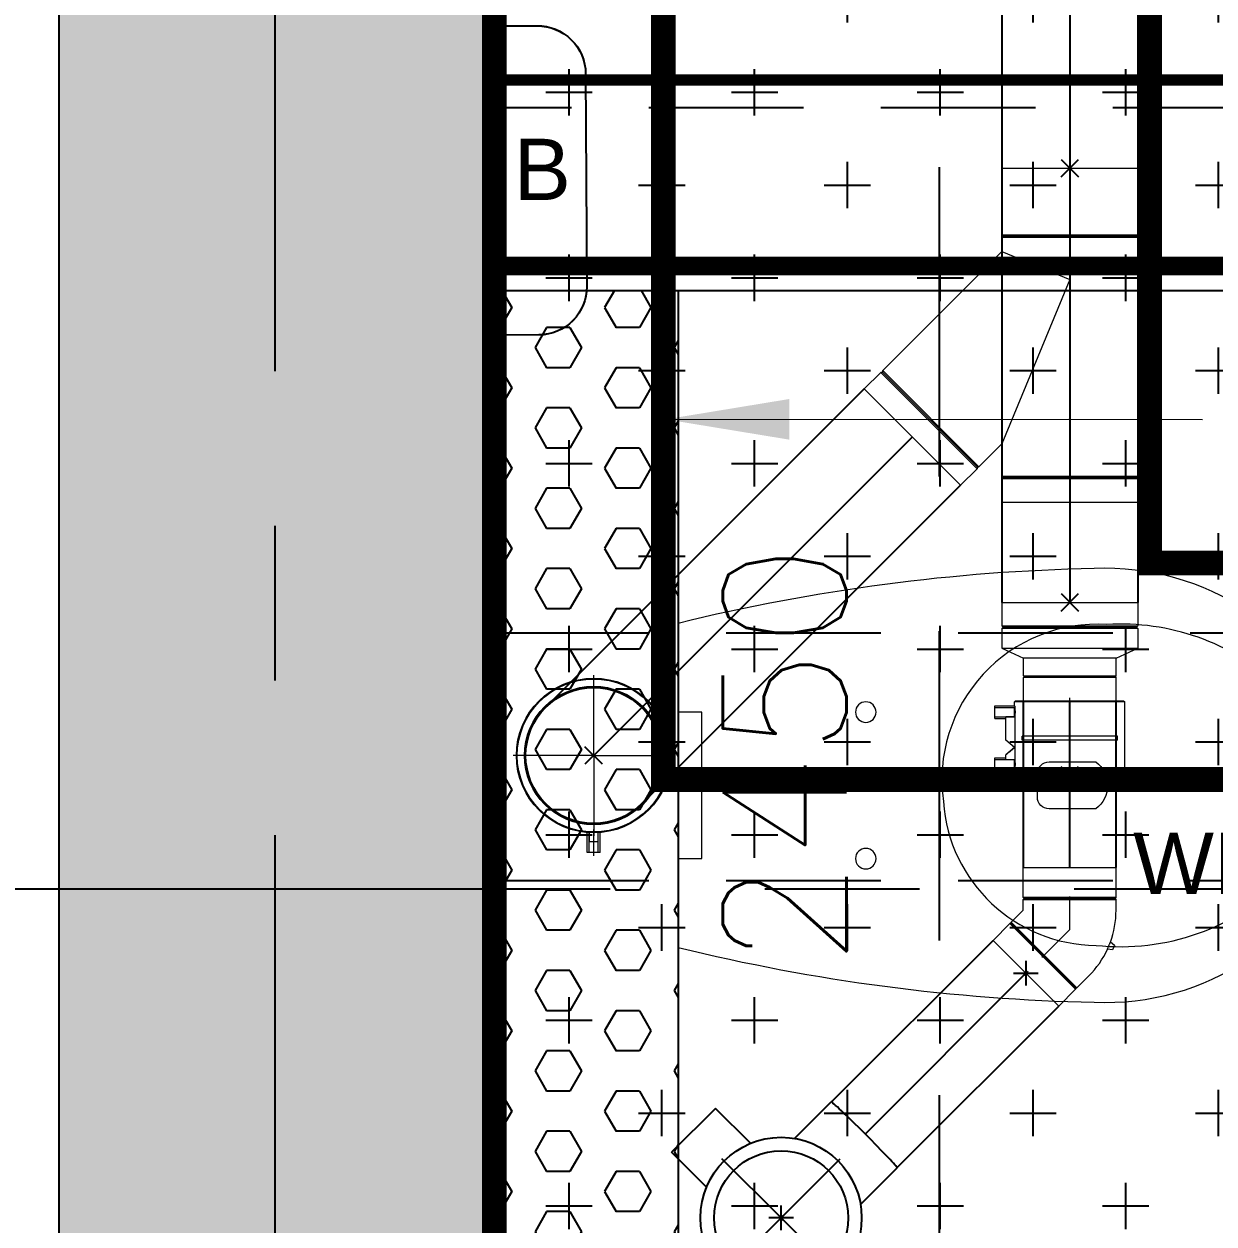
# Model space of a CAD drawing. Header units: millimetres. Extents: x 1135099 to 1230264, y -5736945 to -5695799.
# Drawn here: x 1184803 to 1185764, y -5712303 to -5711333 of the extents above; entities that cross this region are included whole.
import ezdxf
from ezdxf.lldxf.tags import DXFTag

# ---------------------------------------------------------------- set-up
doc = ezdxf.new("R2010")
doc.units = ezdxf.units.MM
doc.header["$LTSCALE"] = 1000
doc.header["$MEASUREMENT"] = 0
for name, pattern in [('$0$( Hidden )', [0.375, 0.25, -0.125]), ('3BHK-A$0$DASHED', [0.75, 0.5, -0.25]), ('3BHK-A$0$PHANTOM2', [1.25, 0.625, -0.125, 0.125, -0.125, 0.125, -0.125]), ('AUDIT_D_120904163729-0', [0]), ('T8(T9 IS SIMILAR) - DIMENSION & TEXTING$0$CENTERX2', [101.6, 63.5, -12.7, 12.7, -12.7]), ('T8(T9 IS SIMILAR) - DIMENSION & TEXTING$0$HIDDEN', [0.375, 0.25, -0.125]), ('T8(T9 IS SIMILAR) - DIMENSION & TEXTING$1$AUDIT_D_120904163729-0', [0]), ('T8_PROFILE SECTIONS$0$HIDDEN', [0.375, 0.25, -0.125]), ('T8_PROFILE SECTIONS$0$PHANTOM2', [1.25, 0.625, -0.125, 0.125, -0.125, 0.125, -0.125]), ('T8_REFUGE COLUMNS$0$CENTER2', [1.125, 0.75, -0.125, 0.125, -0.125])]:
    doc.linetypes.add(name, pattern=pattern)
doc.layers.get('0').update_dxf_attribs({"linetype": 'AUDIT_D_120904163729-0'})
for name, color, linetype in [('$0$a-beam 2', 50, 'Continuous'), ('3BHK-A$0$A-TOI SUNK 50MM', 8, 'Continuous'), ('3BHK-A$0$ELEV.', 5, 'Continuous'), ('3BHK-A$0$LEDGE WALL', 5, 'Continuous'), ('T8(T9 IS SIMILAR) - DIMENSION & TEXTING$0$A-DIMENSIONS', 2, 'T8(T9 IS SIMILAR) - DIMENSION & TEXTING$0$HIDDEN'), ('T8(T9 IS SIMILAR) - DIMENSION & TEXTING$0$A-PLUMBING', 7, 'T8(T9 IS SIMILAR) - DIMENSION & TEXTING$1$AUDIT_D_120904163729-0'), ('T8(T9 IS SIMILAR) - DIMENSION & TEXTING$0$pl-110 dia soil pipe', 1, 'Continuous'), ('T8(T9 IS SIMILAR) - DIMENSION & TEXTING$0$pl-110 dia soil pipe1', 1, 'Continuous'), ('T8(T9 IS SIMILAR) - DIMENSION & TEXTING$0$pl-75 dia waste pipe', 3, 'Continuous'), ('T8(T9 IS SIMILAR) - DIMENSION & TEXTING$0$pl-75 dia waste pipe1', 3, 'Continuous'), ('T8(T9 IS SIMILAR) - DIMENSION & TEXTING$0$PL-FITTINGS', 5, 'Continuous'), ('T8(T9 IS SIMILAR) - DIMENSION & TEXTING$0$U-TI-75MM WASTE WATER PIPE', 3, 'Continuous'), ('T8(T9 IS SIMILAR) - DIMENSION & TEXTING$0$U-TI-TEXT', 7, 'Continuous'), ('T8(T9 IS SIMILAR) - DIMENSION & TEXTING$0$U-TI-WS', 5, 'Continuous'), ('T8_PROFILE SECTIONS$0$A-PROFILE SECTIONS', 81, 'T8_PROFILE SECTIONS$0$PHANTOM2'), ('T8_REFUGE COLUMNS$0$A-CENTERLINE', 193, 'T8_REFUGE COLUMNS$0$CENTER2'), ('T8_REFUGE COLUMNS$1$A-RCC COLS', 3, 'Continuous'), ('T8_TYPICAL COLUMNS$0$A-RCC COLS', 3, 'Continuous')]:
    doc.layers.add(name, color=color, linetype=linetype)
for name, color, linetype, lineweight in [('3BHK-A$0$A-AC DRAIN PIPE', 94, 'Continuous', 18), ('3BHK-A$0$A-AC PIPE', 151, 'Continuous', 20), ('3BHK-A$0$a-TOI-fixtures', 251, 'Continuous', 0), ('T8(T9 IS SIMILAR) - DIMENSION & TEXTING$0$U-TI-FIXTURE', 161, 'Continuous', 25), ('T8(T9 IS SIMILAR) - DIMENSION & TEXTING$0$U-TI-WS-HOT', 1, 'T8(T9 IS SIMILAR) - DIMENSION & TEXTING$0$DASHDOT', 30), ('T8(T9 IS SIMILAR) - DIMENSION & TEXTING$1$R0-18-10-2014-T1-1st Podium Floor Plan$0$Text', 2, 'Continuous', 0), ('T8(T9 IS SIMILAR)$0$D&W', 8, 'Continuous', 25)]:
    doc.layers.add(name, color=color, linetype=linetype, lineweight=lineweight)
doc.layers.add('A-RERA CARPET AREA', color=30, linetype='Continuous', plot=False)
doc.layers.add('T8(T9 IS SIMILAR) - DIMENSION & TEXTING$0$GEB-BEZUG', color=2, linetype='Continuous', lineweight=25, true_color=0xffff00)
doc.layers.add('T8_REFUGE COLUMNS$1$COL-HATCH', color=7, linetype='Continuous', lineweight=25, true_color=0xa3a3a3)
doc.styles.add('T8(T9 IS SIMILAR) - DIMENSION & TEXTING$0$arial', font='sanss___.ttf')
doc.styles.add('T8(T9 IS SIMILAR) - DIMENSION & TEXTING$0$Romans 1', font='romans.shx', dxfattribs={"height": 100})
doc.styles.add('T8(T9 IS SIMILAR) - DIMENSION & TEXTING$1$Tahoma', font='tahoma.ttf')
tags = doc.linetypes.add('T8(T9 IS SIMILAR) - DIMENSION & TEXTING$0$DASHDOT', pattern=[1, 0.5, -0.25, 0, -0.25]).pattern_tags.tags
tags[10:11] = [DXFTag(74, 4), DXFTag(75, 0), DXFTag(340, '0'), DXFTag(46, 1.0), DXFTag(50, 0.0), DXFTag(44, 0.0), DXFTag(45, 0.0)]
tags[8:9] = [DXFTag(74, 4), DXFTag(75, 0), DXFTag(340, '0'), DXFTag(46, 1.0), DXFTag(50, 0.0), DXFTag(44, 0.0), DXFTag(45, 0.0)]
tags[6:7] = [DXFTag(74, 4), DXFTag(75, 0), DXFTag(340, '0'), DXFTag(46, 1.0), DXFTag(50, 0.0), DXFTag(44, 0.0), DXFTag(45, 0.0)]
tags[4:5] = [DXFTag(74, 4), DXFTag(75, 0), DXFTag(340, '0'), DXFTag(46, 1.0), DXFTag(50, 0.0), DXFTag(44, 0.0), DXFTag(45, 0.0)]
doc.dimstyles.new('T8(T9 IS SIMILAR) - DIMENSION & TEXTING$0$ALPINE S', dxfattribs={"dimscale": 0, "dimtxt": 100, "dimasz": 75, "dimexe": 0, "dimexo": 0, "dimgap": 75, "dimtad": 1, "dimdec": 0, "dimzin": 0, "dimdsep": 46, "dimtxsty": 'T8(T9 IS SIMILAR) - DIMENSION & TEXTING$0$Romans 1', "dimblk": 'T8(T9 IS SIMILAR) - DIMENSION & TEXTING$0$_ArchTick', "dimcen": 0.09, "dimclrd": 256, "dimclre": 256, "dimclrt": 7, "dimadec": 0, "dimazin": 0, "dimtfac": 1, "dimtdec": 0, "dimtofl": 0, "dimtmove": 1, "dimatfit": 0, "dimldrblk": 'T8(T9 IS SIMILAR) - DIMENSION & TEXTING$0$_Open90', "dimfxl": 1, "dimtolj": 1, "dimtzin": 0, "dimarcsym": 0})
doc.dimstyles.new('T8(T9 IS SIMILAR) - DIMENSION & TEXTING$1$SAMATA STD', dxfattribs={"dimtxt": 100, "dimasz": 50, "dimexe": 50, "dimexo": 50, "dimgap": 10, "dimtad": 0, "dimdec": 0, "dimrnd": 5, "dimzin": 0, "dimdsep": 46, "dimtxsty": 'T8(T9 IS SIMILAR) - DIMENSION & TEXTING$1$Tahoma', "dimblk": 'T8(T9 IS SIMILAR) - DIMENSION & TEXTING$1$_Origin2', "dimcen": -50, "dimdle": 50, "dimclrd": 7, "dimclre": 7, "dimclrt": 7, "dimadec": 0, "dimazin": 0, "dimtfac": 1, "dimtdec": 0, "dimtmove": 1, "dimatfit": 3, "dimfxl": 150, "dimtfill": 1, "dimtolj": 1, "dimtzin": 0, "dimlwd": -1, "dimlwe": -1, "dimarcsym": 0})

# ---------------------------------------------------------------- blocks, each defined once
blk = doc.blocks.new('$0$A$C76D3746F')
at = {"layer": '$0$a-beam 2', "color": 8, "linetype": '$0$( Hidden )', "ltscale": 0.5}
for p, q in [((-5099.95, -815.04), (-350.04, -815.03)), ((-1600, -1239.57, -0.09), (-350.05, -1239.57)), ((-1600, -1439.57, -0.09), (-350.05, -1439.57))]:
    blk.add_line(p, q, dxfattribs=at)
blk = doc.blocks.new('T8(T9 IS SIMILAR) - DIMENSION & TEXTING$0$_ArchTick')
at = {"color": 0, "linetype": 'ByBlock', "const_width": 0.15}
blk.add_lwpolyline([(-0.5, -0.5), (0.5, 0.5)], dxfattribs=at)
blk = doc.blocks.new('*D374')
at = {"layer": 'T8(T9 IS SIMILAR) - DIMENSION & TEXTING$0$A-DIMENSIONS', "linetype": 'T8(T9 IS SIMILAR) - DIMENSION & TEXTING$0$HIDDEN', "lineweight": -2, "transparency": 16777216}
for p, q in [((1185489.18, -5710698.66), (1185542.34, -5710698.66)), ((1185489.18, -5713148.66), (1185542.34, -5713148.66))]:
    blk.add_line(p, q, dxfattribs=at)
at = {"layer": 'T8(T9 IS SIMILAR) - DIMENSION & TEXTING$0$A-DIMENSIONS', "lineweight": -2, "transparency": 16777216}
blk.add_line((1185542.34, -5710698.66), (1185542.34, -5713148.66), dxfattribs=at)
at = {"layer": 'T8(T9 IS SIMILAR) - DIMENSION & TEXTING$0$A-DIMENSIONS', "linetype": 'ByBlock', "lineweight": -2, "transparency": 16777216, "xscale": 75, "yscale": 75, "zscale": 75}
for p, rotation in [((1185542.34, -5710698.66), 90), ((1185542.34, -5713148.66), 270)]:
    blk.add_blockref('T8(T9 IS SIMILAR) - DIMENSION & TEXTING$0$_ArchTick', p, dxfattribs=dict(at, rotation=rotation))
at = {"layer": 'T8(T9 IS SIMILAR) - DIMENSION & TEXTING$0$A-DIMENSIONS', "color": 7, "linetype": 'ByBlock', "transparency": 16777216, "insert": (1185417.34, -5711923.66), "char_height": 100, "attachment_point": 5, "rotation": 90, "style": 'T8(T9 IS SIMILAR) - DIMENSION & TEXTING$0$Romans 1'}
blk.add_mtext('\\A1;2450', dxfattribs=at)
blk = doc.blocks.new('T8(T9 IS SIMILAR) - DIMENSION & TEXTING$0$_Open90')
at = {"color": 0, "linetype": 'ByBlock', "lineweight": -2}
for p, q in [((-0.5, 0.5), (0, 0)), ((0, 0), (-1, 0)), ((0, 0), (-0.5, -0.5))]:
    blk.add_line(p, q, dxfattribs=at)
blk = doc.blocks.new('T8(T9 IS SIMILAR) - DIMENSION & TEXTING$0$Einfügepunkt')
at = {"layer": 'T8(T9 IS SIMILAR) - DIMENSION & TEXTING$0$GEB-BEZUG'}
for p, q in [((-7.07, -7.07), (7.07, 7.07)), ((-7.07, 7.07), (7.07, -7.07))]:
    blk.add_line(p, q, dxfattribs=at)
blk = doc.blocks.new('T8(T9 IS SIMILAR) - DIMENSION & TEXTING$0$388.001.00.1_G')
at = {"layer": 'T8(T9 IS SIMILAR) - DIMENSION & TEXTING$0$U-TI-75MM WASTE WATER PIPE', "ltscale": 5}
for p, q in [((-25.13, 60.06), (-25.13, 100)), ((-25.13, 100), (25.12, 100)), ((25.12, 60.06), (25.12, 100)), ((0, 0), (0, 67.6)), ((-60.06, 25.12), (-100, 25.12)), ((-100, -25.13), (-100, 25.12)), ((60.06, 25.12), (100, 25.12)), ((100, -25.13), (100, 25.12)), ((0, 0), (-67.6, 0)), ((0, 0), (0, 2.5)), ((0, 0), (0, -67.6)), ((0, 0), (67.6, 0)), ((0, 0), (-2.5, 0)), ((0, 0), (0, -2.5)), ((0, 0), (2.5, 0)), ((-60.06, -25.13), (-100, -25.13)), ((60.06, -25.13), (100, -25.13)), ((-37.67, -53.09), (-37.67, -94.97)), ((37.68, -53.09), (37.68, -94.97))]:
    blk.add_line(p, q, dxfattribs=at)
for radius in [65.1, 54.16]:
    blk.add_circle((0, 0), radius, dxfattribs=at)
blk.add_ellipse((0, -94.97), major_axis=(37.67, 0), ratio=0.026177, start_param=3.141593, end_param=6.283185, dxfattribs=at)
blk.add_blockref('T8(T9 IS SIMILAR) - DIMENSION & TEXTING$0$Einfügepunkt', (0, 0), dxfattribs=at)
blk = doc.blocks.new('T8(T9 IS SIMILAR) - DIMENSION & TEXTING$0$367.771.16.1_L')
at = {"lineweight": 13, "ltscale": 25}
for p, q in [((-5.2, 78.5), (-5.2, 62.28)), ((-5.2, 78.5), (5.2, 78.5)), ((-3.7, 78.5), (-3.7, 62.39)), ((0, 81), (0, 78.5)), ((0, 78.5), (0, 62.28)), ((3.7, 78.5), (3.7, 62.39)), ((5.2, 78.5), (5.2, 62.28)), ((3.75, 69.5), (-3.75, 69.5)), ((-3.75, 69.5), (-3.75, 62.39)), ((3.75, 62.39), (3.75, 69.5)), ((0, 0), (0, 65)), ((0, 62.28), (0, 59.78)), ((0, 0), (-65, 0)), ((0, 0), (0, -65)), ((0, 0), (65, 0))]:
    blk.add_line(p, q, dxfattribs=at)
for radius in [62.5, 61.79, 56, 55]:
    blk.add_circle((0, 0), radius, dxfattribs=at)
blk.add_blockref('T8(T9 IS SIMILAR) - DIMENSION & TEXTING$0$Einfügepunkt', (0, 0), dxfattribs=at)
blk = doc.blocks.new('T8(T9 IS SIMILAR) - DIMENSION & TEXTING$0$367.135.16.1_A')
at = {"lineweight": 13, "ltscale": 25}
for p, q in [((-55, 251.1), (-55, 270)), ((-55, 270), (55, 270)), ((55, 251.1), (55, 270)), ((-166.17, 178.39), (-88.39, 256.17)), ((-88.39, 256.17), (-75.02, 242.81)), ((-75.02, 242.81), (-152.81, 165.02)), ((-75.02, 241.25), (-75.02, 242.81)), ((-53.9, 250), (-55, 251.1)), ((55, 251.1), (-55, 251.1)), ((-53.9, 250), (-55, 248.9)), ((-55, 222.78), (-55, 248.9)), ((-55, 248.9), (55, 248.9)), ((53.9, 250), (-53.9, 250)), ((53.9, 250), (55, 251.1)), ((53.9, 250), (55, 248.9)), ((55, 56.1), (55, 248.9)), ((-151.25, 163.47), (-73.47, 241.25)), ((-75.02, 241.25), (-151.25, 165.02)), ((-75.02, 241.25), (-73.47, 241.25)), ((-73.47, 241.25), (-55, 222.78)), ((0, 90), (-55, 222.78)), ((-166.17, 178.39), (-152.81, 165.02)), ((-151.25, 165.02), (-152.81, 165.02)), ((-151.25, 165.02), (-151.25, 163.47)), ((-151.25, 163.47), (-55, 67.22)), ((-55, 67.22), (0, 90)), ((-55, 56.1), (-55, 67.22)), ((-53.9, 55), (-55, 56.1)), ((55, 56.1), (-55, 56.1)), ((-53.9, 55), (-55, 53.9)), ((-55, 0), (-55, 53.9)), ((-55, 53.9), (55, 53.9)), ((-53.9, 55), (53.9, 55)), ((53.9, 55), (55, 56.1)), ((53.9, 55), (55, 53.9)), ((55, 0), (55, 53.9)), ((-55, 0), (55, 0))]:
    blk.add_line(p, q, dxfattribs=at)
blk.add_blockref('T8(T9 IS SIMILAR) - DIMENSION & TEXTING$0$Einfügepunkt', (0, 0), dxfattribs=at)
blk = doc.blocks.new('T8(T9 IS SIMILAR) - DIMENSION & TEXTING$0$367.576.16.1_L')
at = {"lineweight": 13, "ltscale": 25}
for p, q in [((-37.5, 80), (-37.5, 60.75)), ((-37.5, 80), (37.5, 80)), ((37.5, 80), (37.5, 60.75)), ((-36.75, 60), (-37.5, 60.75)), ((37.5, 60.75), (-37.5, 60.75)), ((-36.75, 60), (-37.5, 59.25)), ((-37.5, 59.25), (-37.5, 45)), ((-37.5, 59.25), (37.5, 59.25)), ((36.75, 60), (-36.75, 60)), ((36.75, 60), (37.5, 60.75)), ((36.75, 60), (37.5, 59.25)), ((37.5, 59.25), (37.5, 45)), ((-55, 37), (-37.5, 45)), ((37.5, 45), (-37.5, 45)), ((37.5, 45), (55, 37)), ((-55, 21.1), (-55, 37)), ((-55, 37), (55, 37)), ((55, 21.1), (55, 37)), ((-53.9, 20), (-55, 21.1)), ((55, 21.1), (-55, 21.1)), ((-53.9, 20), (-55, 18.9)), ((53.9, 20), (-53.9, 20)), ((53.9, 20), (55, 21.1)), ((53.9, 20), (55, 18.9)), ((-55, 0), (-55, 18.9)), ((-55, 18.9), (55, 18.9)), ((55, 0), (55, 18.9)), ((-55, 0), (55, 0))]:
    blk.add_line(p, q, dxfattribs=at)
blk.add_blockref('T8(T9 IS SIMILAR) - DIMENSION & TEXTING$0$Einfügepunkt', (0, 0), dxfattribs=at)
blk = doc.blocks.new('T8(T9 IS SIMILAR) - DIMENSION & TEXTING$0$365.045.16.1_A')
at = {"lineweight": 13, "ltscale": 25}
for p, q in [((-61.87, 8.84), (-8.84, 61.87)), ((8.31, 44.72), (-8.84, 61.87)), ((8.31, 44.72), (-44.72, -8.31)), ((-43.66, -9.37), (9.37, 43.66)), ((8.31, 43.66), (-43.66, -8.31)), ((8.31, 43.66), (8.31, 44.72)), ((8.31, 43.66), (9.37, 43.66)), ((15.53, 37.5), (9.37, 43.66)), ((-17.15, 17.15), (-18.92, 18.92)), ((0, 0), (-17.15, 17.15)), ((-9.22, 9.22), (-10.98, 10.98)), ((34.72, 16.55), (30.55, 16)), ((36.25, 12.85), (32.91, 10.29)), ((34.72, 16.55), (36.25, 12.85)), ((-44.72, -8.31), (-61.87, 8.84)), ((0, -15.53), (0, 0)), ((-43.66, -8.31), (-44.72, -8.31)), ((-43.66, -8.31), (-43.66, -9.37)), ((-37.5, -15.53), (-43.66, -9.37)), ((-37.5, -29.25), (-37.5, -15.53)), ((0, -29.25), (0, -15.53)), ((37.5, -29.25), (37.5, -15.53)), ((-36.75, -30), (-37.5, -29.25)), ((37.5, -29.25), (-37.5, -29.25)), ((-36.75, -30), (-37.5, -30.75)), ((-37.5, -50), (-37.5, -30.75)), ((-37.5, -30.75), (37.5, -30.75)), ((-36.75, -30), (36.75, -30)), ((0, -31.75), (0, -29.25)), ((36.75, -30), (37.5, -29.25)), ((36.75, -30), (37.5, -30.75)), ((37.5, -50), (37.5, -30.75)), ((0, -50), (0, -47.5)), ((-37.5, -50), (37.5, -50)), ((0, -50), (-2.5, -50)), ((0, -50), (0, -52.5)), ((0, -50), (2.5, -50))]:
    blk.add_line(p, q, dxfattribs=at)
for start, end in [(24.86037, 45), (0, 20.13963)]:
    blk.add_arc((-37.5, -15.53), 75, start, end, dxfattribs=at)
blk.add_open_spline([(32.91, 10.29), (32.91, 10.29), (32.9, 10.32), (32.83, 10.48), (32.76, 10.63), (32.57, 11.05), (32.44, 11.33), (32.2, 11.88), (32.09, 12.14), (31.89, 12.6), (31.81, 12.8), (31.64, 13.19), (31.56, 13.39), (31.39, 13.81), (31.3, 14.04), (31.08, 14.58), (30.97, 14.88), (30.77, 15.4), (30.69, 15.62), (30.58, 15.92), (30.55, 16), (30.55, 16)], degree=3, knots=[-0.9758327, -0.9758327, -0.9758327, -0.9758327, -0.8930469, -0.8930469, -0.7796093, -0.7796093, -0.6561479, -0.6561479, -0.5667077, -0.5667077, -0.5007206, -0.5007206, -0.4380575, -0.4380575, -0.3616519, -0.3616519, -0.247098, -0.247098, -0.1245121, -0.1245121, 0, 0, 0, 0], dxfattribs=at)
blk.add_blockref('T8(T9 IS SIMILAR) - DIMENSION & TEXTING$0$Einfügepunkt', (0, -50), dxfattribs=at)
blk = doc.blocks.new('T8(T9 IS SIMILAR) - DIMENSION & TEXTING$0$365.771.16.1_A')
at = {"lineweight": 13, "ltscale": 25}
for p, q in [((-43.79, 60), (-44.5, 59.29)), ((-44.5, 56.2), (-44.5, 59.29)), ((44.5, 59.29), (-44.5, 59.29)), ((43.79, 60), (-43.79, 60)), ((-37.5, 31.7), (-37.5, 60)), ((0, 60), (0, 62.5)), ((0, 60), (0, 57.5)), ((37.5, 31.7), (37.5, 60)), ((43.79, 60), (44.5, 59.29)), ((44.5, 0.71), (44.5, 59.29)), ((-60.5, 56.2), (-44.5, 56.2)), ((-60.5, 45.8), (-60.5, 56.2)), ((-60.5, 54.7), (-44.5, 54.7)), ((-44.5, 47.3), (-44.5, 54.7)), ((0, 30.8), (0, 57.5)), ((-60.5, 47.3), (-44.5, 47.3)), ((-60.5, 45.8), (-51.5, 45.8)), ((-51.5, 47.4), (-44.34, 47.4)), ((-51.5, 28.44), (-51.5, 47.4)), ((-44.34, 47.4), (-44.34, 22.45)), ((-38.5, 28.3), (-38.5, 31.7)), ((38.5, 31.7), (-38.5, 31.7)), ((0, 28.3), (0, 30.8)), ((38.5, 28.3), (38.5, 31.7)), ((-51.5, 28.32), (-51.5, 28.44)), ((-44.5, 22.45), (-51.5, 28.32)), ((-44.5, 22.45), (-51.5, 16.57)), ((-44.5, 22.45), (-44.34, 22.45)), ((-44.34, 22.45), (-44.34, 12.6)), ((38.5, 28.3), (-38.5, 28.3)), ((-37.5, 0), (-37.5, 28.3)), ((0, 28.3), (0, 25.8)), ((0, 2.5), (0, 25.8)), ((37.5, 0), (37.5, 28.3)), ((-60.5, 14.2), (-51.5, 14.2)), ((-60.5, 3.8), (-60.5, 14.2)), ((-60.5, 12.7), (-44.5, 12.7)), ((-51.5, 16.46), (-51.5, 16.57)), ((-51.5, 12.6), (-51.5, 16.46)), ((-44.34, 12.6), (-51.5, 12.6)), ((-44.5, 5.3), (-44.5, 12.7)), ((-60.5, 5.3), (-44.5, 5.3)), ((-60.5, 3.8), (-44.5, 3.8)), ((-44.5, 0.71), (-44.5, 3.8)), ((-43.79, 0), (-44.5, 0.71)), ((44.5, 0.71), (-44.5, 0.71)), ((43.79, 0), (-43.79, 0)), ((0, 0), (0, 2.5)), ((0, 0), (0, -2.5)), ((43.79, 0), (44.5, 0.71))]:
    blk.add_line(p, q, dxfattribs=at)
at = {"lineweight": 13, "ltscale": 25, "flags": 128}
for points in [[(-44.5, 56.2), (-44.5, 56.18), (-44.49, 56.1), (-44.47, 55.98), (-44.46, 55.81), (-44.43, 55.59), (-44.41, 55.33), (-44.38, 55.03), (-44.35, 54.7), (-44.32, 54.34), (-44.29, 53.94), (-44.27, 53.5), (-44.24, 53.04), (-44.22, 52.56), (-44.21, 52.06), (-44.2, 51.56), (-44.2, 51.07), (-44.2, 50.58), (-44.2, 50.08), (-44.22, 49.58), (-44.24, 49.09), (-44.26, 48.63), (-44.28, 48.18), (-44.31, 47.77), (-44.34, 47.4)], [(-44.5, 47.3), (-44.5, 47.33), (-44.49, 47.42), (-44.48, 47.58), (-44.46, 47.8), (-44.44, 48.07), (-44.42, 48.38), (-44.4, 48.74), (-44.38, 49.14), (-44.37, 49.58), (-44.36, 50.05), (-44.35, 50.53), (-44.35, 51), (-44.35, 51.47), (-44.36, 51.95), (-44.37, 52.42), (-44.38, 52.86), (-44.4, 53.26), (-44.42, 53.62), (-44.44, 53.93), (-44.46, 54.2), (-44.48, 54.42), (-44.49, 54.58), (-44.5, 54.67), (-44.5, 54.7)], [(-51.5, 28.44), (-51.18, 28.17), (-50.86, 27.9), (-50.55, 27.64), (-50.23, 27.37), (-49.92, 27.11), (-49.61, 26.85), (-49.3, 26.6), (-49, 26.34), (-48.69, 26.09), (-48.39, 25.83), (-48.09, 25.58), (-47.79, 25.33), (-47.49, 25.08), (-47.2, 24.84), (-46.9, 24.59), (-46.61, 24.35), (-46.32, 24.1), (-46.03, 23.86), (-45.75, 23.62), (-45.46, 23.39), (-45.18, 23.15), (-44.9, 22.91), (-44.62, 22.68), (-44.34, 22.45)], [(-44.34, 22.45), (-44.62, 22.22), (-44.9, 21.98), (-45.18, 21.75), (-45.46, 21.51), (-45.75, 21.27), (-46.03, 21.03), (-46.32, 20.79), (-46.61, 20.55), (-46.9, 20.31), (-47.2, 20.06), (-47.49, 19.81), (-47.79, 19.57), (-48.09, 19.32), (-48.39, 19.06), (-48.69, 18.81), (-49, 18.56), (-49.3, 18.3), (-49.61, 18.04), (-49.92, 17.78), (-50.23, 17.52), (-50.55, 17.26), (-50.86, 16.99), (-51.18, 16.73), (-51.5, 16.46)], [(-44.5, 5.3), (-44.5, 5.33), (-44.49, 5.42), (-44.48, 5.58), (-44.46, 5.8), (-44.44, 6.07), (-44.42, 6.38), (-44.4, 6.74), (-44.38, 7.14), (-44.37, 7.58), (-44.36, 8.05), (-44.35, 8.53), (-44.35, 9), (-44.35, 9.47), (-44.36, 9.95), (-44.37, 10.42), (-44.38, 10.86), (-44.4, 11.26), (-44.42, 11.62), (-44.44, 11.93), (-44.46, 12.2), (-44.48, 12.42), (-44.49, 12.58), (-44.5, 12.67), (-44.5, 12.7)], [(-44.34, 12.6), (-44.31, 12.23), (-44.28, 11.82), (-44.26, 11.37), (-44.24, 10.91), (-44.22, 10.42), (-44.2, 9.92), (-44.2, 9.42), (-44.2, 8.93), (-44.2, 8.44), (-44.21, 7.94), (-44.22, 7.44), (-44.24, 6.96), (-44.27, 6.5), (-44.29, 6.06), (-44.32, 5.66), (-44.35, 5.3), (-44.38, 4.97), (-44.41, 4.67), (-44.43, 4.41), (-44.46, 4.19), (-44.47, 4.02), (-44.49, 3.9), (-44.5, 3.82), (-44.5, 3.8)]]:
    blk.add_lwpolyline(points, dxfattribs=at)
at = {"lineweight": 13, "ltscale": 25}
blk.add_blockref('T8(T9 IS SIMILAR) - DIMENSION & TEXTING$0$Einfügepunkt', (0, 0), dxfattribs=at)
blk = doc.blocks.new('T8(T9 IS SIMILAR) - DIMENSION & TEXTING$0$A$C77D62699')
at = {"layer": 'T8(T9 IS SIMILAR) - DIMENSION & TEXTING$0$pl-110 dia soil pipe1'}
for p, q in [((-21859.04, 3292.6, -0.29), (-21859.39, 2073.66, -0.29)), ((-21749.04, 3292.6, -0.29), (-21749.39, 2073.66, -0.29)), ((-21970.53, 2246.19, 0.6), (-22228.06, 1988.81, 0.6)), ((-21892.74, 2168.41, 0.6), (-22150.3, 1911, 0.6))]:
    blk.add_line(p, q, dxfattribs=at)
at = {"layer": 'T8(T9 IS SIMILAR) - DIMENSION & TEXTING$0$pl-110 dia soil pipe1', "color": 12, "linetype": 'T8(T9 IS SIMILAR) - DIMENSION & TEXTING$0$CENTERX2'}
for p, q in [((-21804.04, 3292.6, -0.29), (-21804.39, 2073.66, -0.29)), ((-21931.64, 2207.3, 0.6), (-22189.18, 1949.91, 0.6))]:
    blk.add_line(p, q, dxfattribs=at)
at = {"layer": 'T8(T9 IS SIMILAR) - DIMENSION & TEXTING$0$pl-110 dia soil pipe1', "ltscale": 0.1}
blk.add_circle((-22189.18, 1949.91, 0.6), 55, dxfattribs=at)
at = {"layer": 'T8(T9 IS SIMILAR) - DIMENSION & TEXTING$0$pl-75 dia waste pipe1'}
for p, q in [((-21841.89, 1859.36, -10.76), (-21841.89, 1993.66, -10.76)), ((-21766.89, 1859.36, -10.76), (-21766.89, 1993.66, -10.76)), ((-21996.89, 1669.96, 0.53), (-21866.32, 1800.52, 0.53)), ((-21943.91, 1616.87, 0.53), (-21813.29, 1747.49, 0.53))]:
    blk.add_line(p, q, dxfattribs=at)
at = {"layer": 'T8(T9 IS SIMILAR) - DIMENSION & TEXTING$0$pl-75 dia waste pipe1', "color": 12, "linetype": 'T8(T9 IS SIMILAR) - DIMENSION & TEXTING$0$CENTERX2'}
for p, q in [((-21804.39, 1859.36, -10.76), (-21804.39, 1993.66, -10.76)), ((-21969.76, 1644.05, 0.53), (-21839.81, 1774.01, 0.53))]:
    blk.add_line(p, q, dxfattribs=at)
at = {"layer": 'T8(T9 IS SIMILAR) - DIMENSION & TEXTING$0$U-TI-FIXTURE', "color": 7, "elevation": 0.72}
for points in [[(-22195.72, 2500.98), (-22194.78, 2328.9, -0.414214), (-22233.45, 2289.81), (-22264.71, 2289.64), (-22264.72, 2539.48), (-22234.82, 2539.65, -0.414214)], [(-22195.72, 2500.95), (-22194.78, 2328.88, -0.414214), (-22233.45, 2289.78), (-22264.71, 2289.61), (-22264.72, 2539.45), (-22234.82, 2539.62, -0.414214)]]:
    blk.add_lwpolyline(points, format="xyb", close=True, dxfattribs=at)
at = {"layer": 'T8(T9 IS SIMILAR) - DIMENSION & TEXTING$0$U-TI-WS', "lineweight": 40, "ltscale": 0.01, "const_width": 9.05, "elevation": 0.07}
blk.add_lwpolyline([(-22264.41, 2495.78), (-21411.34, 2495.78)], dxfattribs=at)
at = {"layer": 'T8(T9 IS SIMILAR) - DIMENSION & TEXTING$0$U-TI-WS-HOT', "ltscale": 0.1, "const_width": 15, "elevation": 0.72}
blk.add_lwpolyline([(-21076.33, 3818.56), (-21469.28, 3818.56), (-21469.28, 2345.52), (-22264.41, 2345.52)], dxfattribs=at)
at = {"layer": 'T8(T9 IS SIMILAR) - DIMENSION & TEXTING$0$pl-110 dia soil pipe', "ltscale": 0.1, "rotation": 180}
for name, p, xscale, yscale, zscale in [('T8(T9 IS SIMILAR) - DIMENSION & TEXTING$0$367.135.16.1_A', (-21804.32, 2424.54, -0.29), -1.00002015893508, 1.00002015893508, 1.00002015893508), ('T8(T9 IS SIMILAR) - DIMENSION & TEXTING$0$367.771.16.1_L', (-22189.18, 1949.91, 0.6), 1.000020158935082, 1.000020158935082, 1.000020158935082)]:
    blk.add_blockref(name, p, dxfattribs=dict(at, xscale=xscale, yscale=yscale, zscale=zscale))
at = {"layer": 'T8(T9 IS SIMILAR) - DIMENSION & TEXTING$0$pl-75 dia waste pipe', "xscale": -1.000020158935082, "yscale": 1.000020158935082, "zscale": 1.000020158935082, "rotation": 180}
blk.add_blockref('T8(T9 IS SIMILAR) - DIMENSION & TEXTING$0$367.576.16.1_L', (-21804.39, 2073.66, -10.76), dxfattribs=at)
at = {"layer": 'T8(T9 IS SIMILAR) - DIMENSION & TEXTING$0$pl-75 dia waste pipe', "xscale": 1.000020158935082, "yscale": 1.000020158935082, "zscale": 1.000020158935082}
blk.add_blockref('T8(T9 IS SIMILAR) - DIMENSION & TEXTING$0$365.771.16.1_A', (-21804.43, 1933.95, -0.29), dxfattribs=at)
at = {"layer": 'T8(T9 IS SIMILAR) - DIMENSION & TEXTING$0$pl-75 dia waste pipe', "ltscale": 0.1, "xscale": 1.000020158935082, "yscale": 1.000020158935082, "zscale": 1.000020158935082, "rotation": 315.0000000000002}
blk.add_blockref('T8(T9 IS SIMILAR) - DIMENSION & TEXTING$0$365.045.16.1_A', (-21804.45, 1809.36, -0.27), dxfattribs=at)
at = {"layer": 'T8(T9 IS SIMILAR) - DIMENSION & TEXTING$0$PL-FITTINGS', "xscale": 1.000020158935082, "yscale": 1.000020158935082, "zscale": 1.000020158935082, "rotation": 135.0000000000002}
blk.add_blockref('T8(T9 IS SIMILAR) - DIMENSION & TEXTING$0$388.001.00.1_G', (-22037.7, 1576.29, 0.53), dxfattribs=at)
at = {"layer": 'T8(T9 IS SIMILAR) - DIMENSION & TEXTING$0$U-TI-TEXT', "style": 'T8(T9 IS SIMILAR) - DIMENSION & TEXTING$0$arial'}
for s, height, p in [('B', 49.53, (-22253.75, 2398.84, 0.72)), ('WHC', 49.535, (-21753.13, 1838.11, 0.72))]:
    blk.add_text(s, height=height, rotation=359.99987, dxfattribs=at).set_placement(p)
blk = doc.blocks.new('T8(T9 IS SIMILAR) - DIMENSION & TEXTING$1$_Origin2')
at = {"color": 0, "linetype": 'ByBlock', "lineweight": -2}
blk.add_line((-0.5, 0), (-1, 0), dxfattribs=at)
for radius in [0.5, 0.25]:
    blk.add_circle((0, 0), radius, dxfattribs=at)
blk = doc.blocks.new('T8_REFUGE COLUMNS')
at = {"layer": 'T8_REFUGE COLUMNS$1$COL-HATCH', "linetype": 'ByBlock'}
h = blk.add_hatch(color=256, dxfattribs=at)
h.dxf.hatch_style = 1
h.paths.add_polyline_path([(1184832.07, -5718799.86), (1185182.07, -5718799.86), (1185182.07, -5709299.86), (1184832.07, -5709299.86)])
at = {"layer": 'T8_REFUGE COLUMNS$0$A-CENTERLINE'}
for p, q in [((1185007.07, -5719488.74), (1185007.07, -5698299.64)), ((1223527.85, -5712032.36), (1182137.13, -5712032.36))]:
    blk.add_line(p, q, dxfattribs=at)
at = {"layer": 'T8_REFUGE COLUMNS$1$A-RCC COLS', "linetype": 'ByBlock'}
blk.add_lwpolyline([(1184832.07, -5718799.86), (1185182.07, -5718799.86), (1185182.07, -5709299.86), (1184832.07, -5709299.86)], close=True, dxfattribs=at)
blk = doc.blocks.new('T8_TYPICAL COLUMNS')
at = {"layer": 'T8_TYPICAL COLUMNS$0$A-RCC COLS', "linetype": 'ByBlock'}
blk.add_blockref('T8_REFUGE COLUMNS', (0, 0), dxfattribs=at)
blk = doc.blocks.new('3BHK-A$0$EWC 1-flat-3')
at = {"layer": '3BHK-A$0$a-TOI-fixtures', "ltscale": 1.5}
blk.add_line((130.94, 0), (-130.94, 0), dxfattribs=at)
for points in [[(-130.94, 0, -0.055103), (-175.26, 336.24, -0.321827), (-41.57, 540), (41.57, 540, -0.321827), (175.26, 336.24, -0.055103), (130.94, 0, -27.681239)], [(-13.15, 214.32, -0.391448), (-129.31, 337.71, -0.224585), (-76.1, 489.88, -0.160675), (0, 518.68, -0.183016), (81.56, 484.09, -0.201424), (130.03, 346.42, -0.474507), (-13.15, 214.32, -2.927417)], [(-9.47, 290.25), (9.47, 290.25, 0.414214), (18.95, 299.72), (18.95, 337.61, 0.5), (-18.95, 337.61), (-18.95, 299.72, 0.414214), (-9.47, 290.25, 0.530498)]]:
    blk.add_lwpolyline(points, format="xyb", dxfattribs=at)
at = {"layer": '3BHK-A$0$a-TOI-fixtures'}
blk.add_lwpolyline([(-59.21, 0), (-59.21, 18.95), (59.21, 18.95), (59.21, 0)], close=True, dxfattribs=at)
at = {"layer": '3BHK-A$0$a-TOI-fixtures', "ltscale": 1.5}
for centre in [(-59.21, 151.58), (59.21, 151.58)]:
    blk.add_circle(centre, 8.31, dxfattribs=at)
blk = doc.blocks.new('3BHK-A')
at = {"layer": '3BHK-A$0$A-TOI SUNK 50MM'}
h = blk.add_hatch(dxfattribs=at)
h.set_pattern_fill('CROSS', color=256, scale=300, style=0)
h.set_pattern_definition([(9e-15, (-0.65, 1286.84), (75, 75), [37.5, -112.5]), (90, (18.1, 1268.09), (-75, 75), [37.5, -112.5])])
h.paths.add_polyline_path([(1186532.74, -5713148.46), (1185182.44, -5713148.46), (1185182.44, -5710698.46), (1186532.74, -5710698.46)])
h.paths.add_polyline_path([(1185182.45, -5714848.57), (1186532.74, -5714848.57), (1186532.74, -5717398.46), (1185182.45, -5717398.46)])
at = {"layer": '3BHK-A$0$LEDGE WALL'}
h = blk.add_hatch(dxfattribs=at)
h.set_pattern_fill('HEX', color=8, scale=150, angle=180)
h.paths.add_polyline_path([(1185332.79, -5712348.46), (1185182.79, -5712348.46), (1185182.79, -5711548.46), (1185332.79, -5711548.46)])
at = {"layer": '3BHK-A$0$A-AC DRAIN PIPE', "linetype": '3BHK-A$0$PHANTOM2', "ltscale": 0.1, "const_width": 20, "elevation": 0.34}
blk.add_lwpolyline([(1185713.76, -5710343.86), (1185713.76, -5711768.68), (1186632.63, -5711768.68)], dxfattribs=at)
at = {"layer": '3BHK-A$0$A-AC PIPE', "linetype": '3BHK-A$0$DASHED', "ltscale": 0.1, "const_width": 20, "elevation": -0.02}
blk.add_lwpolyline([(1185320.84, -5710743.68), (1185320.84, -5711943.68), (1186632.71, -5711943.68)], dxfattribs=at)
at = {"layer": '3BHK-A$0$A-TOI SUNK 50MM', "elevation": -0.02}
blk.add_lwpolyline([(1186532.74, -5713148.46), (1185182.44, -5713148.46), (1185182.44, -5710698.46), (1186532.74, -5710698.46)], close=True, dxfattribs=at)
at = {"layer": '3BHK-A$0$ELEV.'}
blk.add_line((1185182.53, -5711548.46, -0.51), (1186532.73, -5711548.46, -0.02), dxfattribs=at)
at = {"layer": '3BHK-A$0$LEDGE WALL', "elevation": -0.02}
blk.add_lwpolyline([(1185332.79, -5712348.46), (1185182.79, -5712348.46), (1185182.79, -5711548.46), (1185332.79, -5711548.46)], close=True, dxfattribs=at)
at = {"layer": '3BHK-A$0$a-TOI-fixtures', "extrusion": (0, 0, -1), "zscale": -0.9999999999999998, "rotation": 90}
blk.add_blockref('3BHK-A$0$EWC 1-flat-3', (-1185332.79, -5711948.46, -0.09), dxfattribs=at)
blk = doc.blocks.new('T8(T9 IS SIMILAR)')
at = {"layer": 'T8(T9 IS SIMILAR)$0$D&W', "linetype": 'ByBlock'}
for name in ['T8_TYPICAL COLUMNS', '3BHK-A']:
    blk.add_blockref(name, (0, 0), dxfattribs=at)
blk = doc.blocks.new('T8_PROFILE SECTIONS$0$MH')
at = {"layer": 'T8_PROFILE SECTIONS$0$A-PROFILE SECTIONS', "linetype": 'T8_PROFILE SECTIONS$0$HIDDEN', "ltscale": 2, "const_width": 5}
blk.add_lwpolyline([(1140339.12, -5697424.81), (1140339.12, -5700565.72)], dxfattribs=at)
blk = doc.blocks.new('PROFILE SECTION LINE T9')
at = {"layer": 'T8_PROFILE SECTIONS$0$A-PROFILE SECTIONS', "linetype": 'ByBlock', "xscale": -1}
blk.add_blockref('T8_PROFILE SECTIONS$0$MH', (1140339.12, 5700565.72), dxfattribs=at)
blk = doc.blocks.new('T8(T9 IS SIMILAR) - DIMENSION & TEXTING')
at = {"layer": 'T8(T9 IS SIMILAR) - DIMENSION & TEXTING$0$A-PLUMBING', "linetype": 'ByBlock'}
blk.add_blockref('T8(T9 IS SIMILAR) - DIMENSION & TEXTING$0$A$C77D62699', (1207452.26, -5713874.03), dxfattribs=at)
at = {"layer": 'T8(T9 IS SIMILAR) - DIMENSION & TEXTING$0$A-DIMENSIONS', "linetype": 'ByBlock'}
dim = blk.add_linear_dim(base=(1185542.34, -5713148.66, 0.49), p1=(1185489.18, -5710698.66, 0.49), p2=(1185489.18, -5713148.66, 0.49), angle=90, dimstyle='T8(T9 IS SIMILAR) - DIMENSION & TEXTING$0$ALPINE S', override={"dimscale": 1, "dimfxl": 5, "dimarcsym": 1}, dxfattribs=at)
dim.commit()
dim.dimension.update_dxf_attribs({"geometry": '*D374', "text_midpoint": (1185417.34, -5711923.66, 0.49)})
at = {"layer": 'T8(T9 IS SIMILAR) - DIMENSION & TEXTING$1$R0-18-10-2014-T1-1st Podium Floor Plan$0$Text'}
blk.add_leader([(1185321.29, -5711652.44), (1185646.75, -5711652.41), (1185755.28, -5711652.44)], dimstyle='T8(T9 IS SIMILAR) - DIMENSION & TEXTING$1$SAMATA STD', override={"dimscale": 1, "dimasz": 100, "dimclrd": 2, "dimfxlon": 1, "dimarcsym": 1}, dxfattribs=at)

msp = doc.modelspace()

# ---------------------------------------------------------------- linework, layer by layer
at = {"layer": 'A-RERA CARPET AREA', "const_width": 20, "elevation": 0.61}
msp.add_lwpolyline([(1199207.37, -5715374.04), (1199207.37, -5714273.45), (1199047.39, -5714273.7), (1199047.35, -5714148.84), (1198957.49, -5714148.81), (1198957.25, -5711799.26), (1197432.3, -5711799.26), (1197432.3, -5710098.65), (1194132.26, -5710098.62), (1194132.26, -5710748.98), (1193557.56, -5710748.98), (1193557.56, -5710588.83), (1190557.76, -5710588.83), (1190557.76, -5710748.86), (1189932.72, -5710748.87), (1189932.75, -5710073.53), (1189833.72, -5710073.54), (1189833.72, -5709913.34), (1186933.22, -5709913.33), (1186933.21, -5710073.34), (1186632.74, -5710073.62), (1186632.74, -5710698.61), (1185182.8, -5710698.34), (1185182.8, -5717398.51)], dxfattribs=at)

# ---------------------------------------------------------------- block references
at = {"layer": '$0$a-beam 2', "linetype": 'ByBlock', "xscale": -1}
msp.add_blockref('$0$A$C76D3746F', (1184832.74, -5710585.7, 0.07), dxfattribs=at)

# ---------------------------------------------------------------- next in the draw order: block references
at = {"linetype": 'ByBlock'}
msp.add_blockref('T8(T9 IS SIMILAR)', (-1.37, 0.21, -0.64), dxfattribs=at)

# ---------------------------------------------------------------- next in the draw order: block references
at = {"layer": 'T8_PROFILE SECTIONS$0$A-PROFILE SECTIONS', "linetype": 'ByBlock'}
msp.add_blockref('PROFILE SECTION LINE T9', (1185716.8, -5711615.56, -0.66), dxfattribs=at)

# ---------------------------------------------------------------- next in the draw order: block references
at = {"linetype": 'ByBlock'}
msp.add_blockref('T8(T9 IS SIMILAR) - DIMENSION & TEXTING', (0, 0), dxfattribs=at)

doc.saveas('drawing.dxf')
